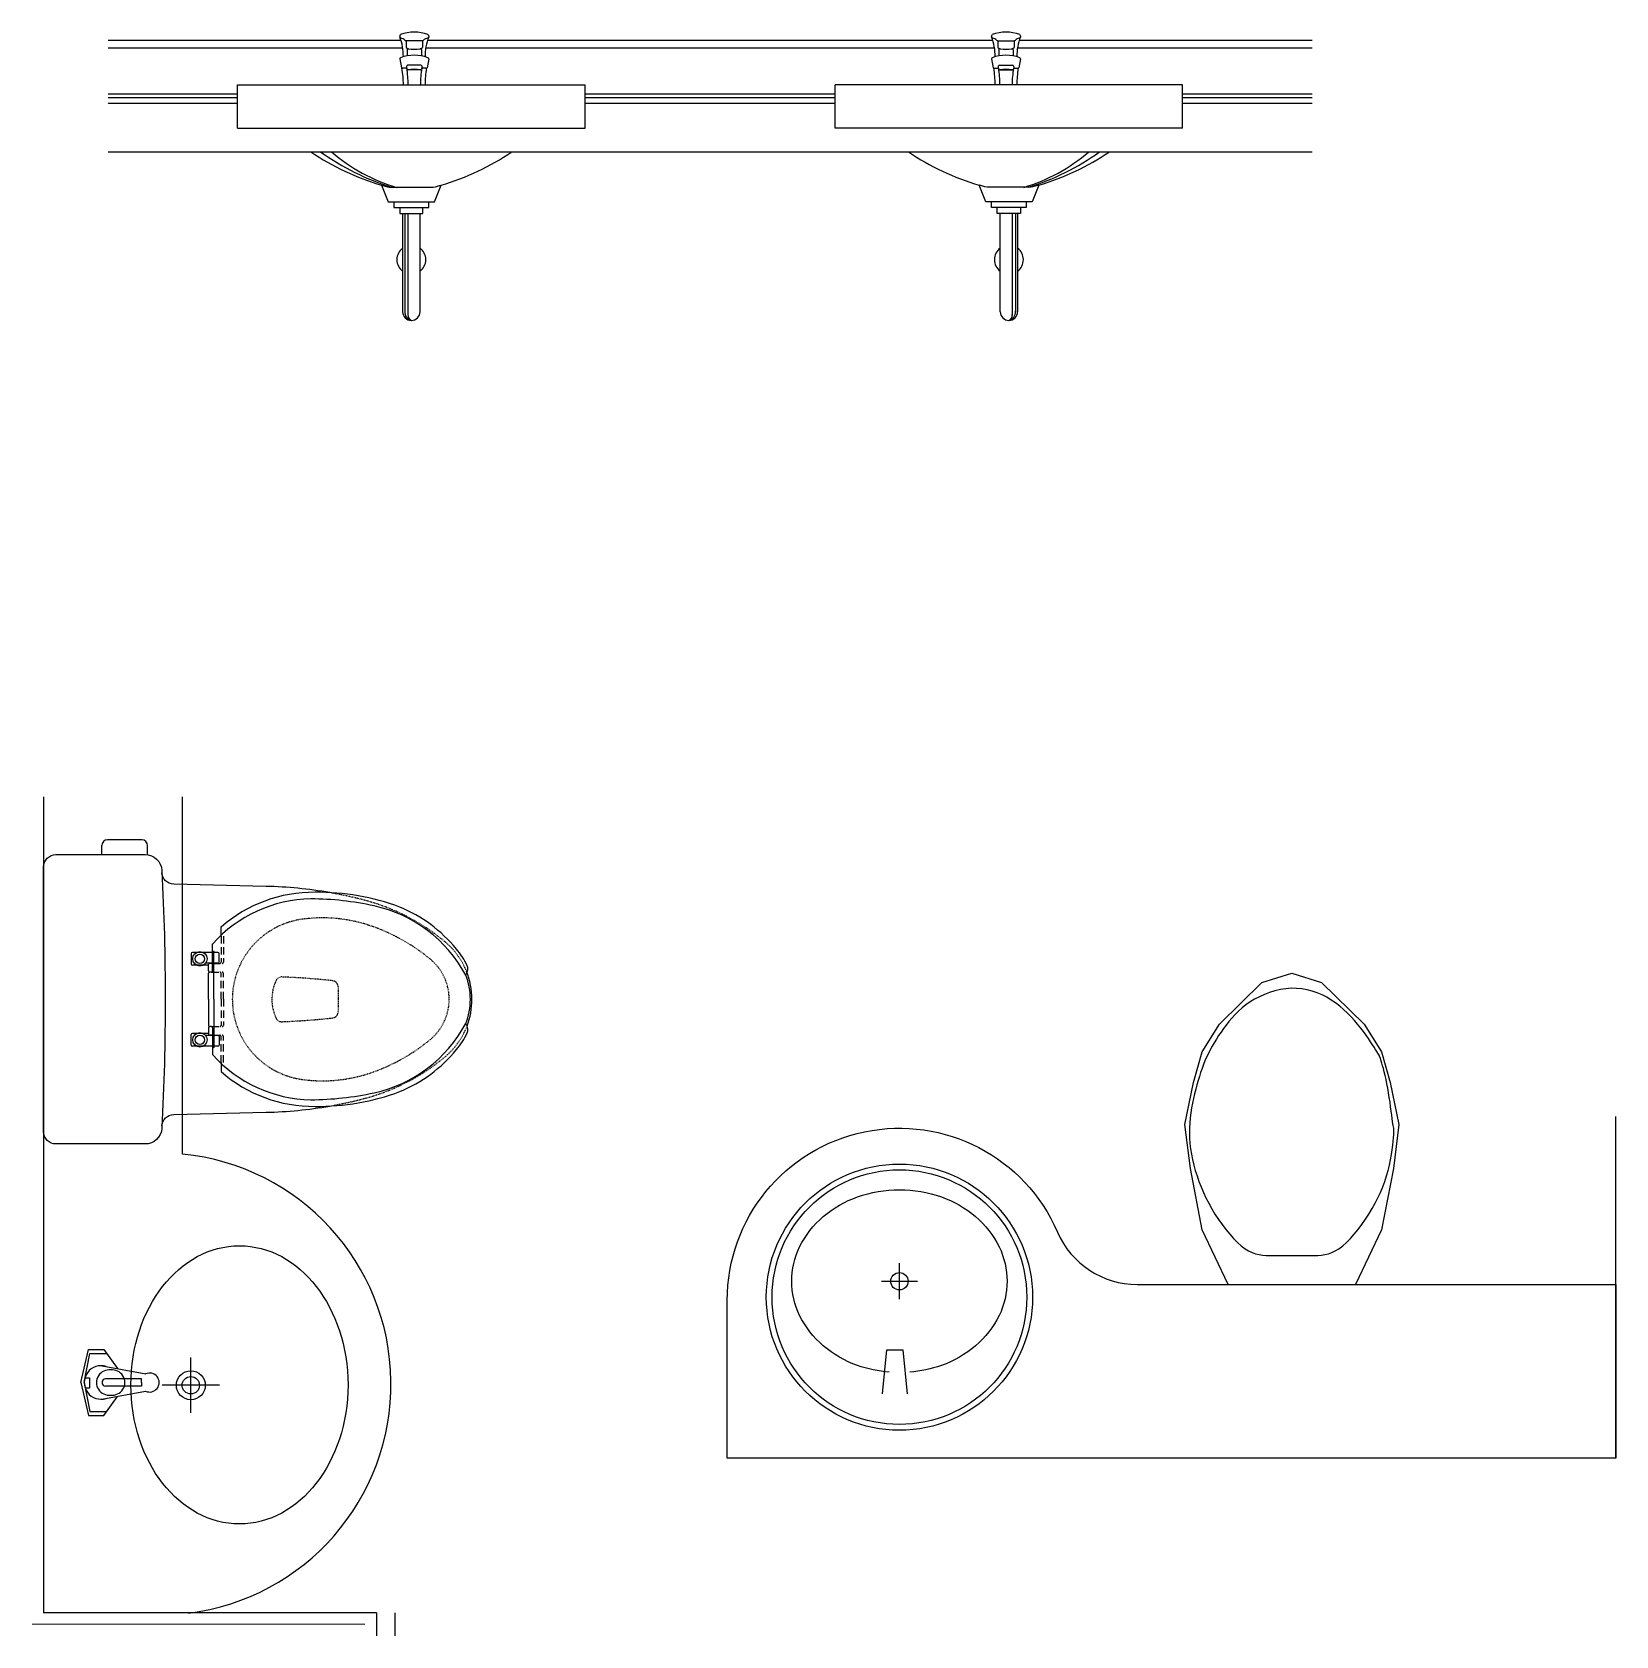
# Model space of a CAD drawing. Header units: inches. Extents: x -1249499 to 290957, y -589671 to 1013543.
# Drawn here: x -1124701 to -1121965, y 305779 to 308550 of the extents above; entities that cross this region are included whole.
import ezdxf

# ---------------------------------------------------------------- set-up
doc = ezdxf.new("R2010")
doc.units = ezdxf.units.IN
doc.header["$MEASUREMENT"] = 0
doc.linetypes.add('HIDDEN', pattern=[2, 1, -1])
doc.linetypes.add('HIDDENX2', pattern=[19.05, 12.7, -6.35])
for name, color, linetype in [('31', 54, 'Continuous'), ('4', 4, 'Continuous'), ('5', 5, 'Continuous'), ('6-FIN', 6, 'Continuous'), ('BRK', 31, 'Continuous'), ('C', 1, 'Continuous'), ('CERAMIC', 7, 'Continuous'), ('FAUCET', 4, 'Continuous'), ('HIDDEN', 8, 'HIDDEN'), ('TOILET', 6, 'Continuous'), ('마감', 7, 'Continuous'), ('바닥패턴', 8, 'Continuous')]:
    doc.layers.add(name, color=color, linetype=linetype)

msp = doc.modelspace()

# ---------------------------------------------------------------- linework, layer by layer
at = {"color": 0}
for p, q in [((-1123203.4, 306422.8), (-1123203.4, 306360.8)), ((-1123233.8, 306391.7), (-1123171.8, 306391.7)), ((-1122634.7, 306386.2), (-1122414.7, 306386.2)), ((-1123232, 306196.9), (-1123224.8, 306273.3)), ((-1123224.8, 306273.3), (-1123196.8, 306273.3)), ((-1123196.8, 306273.3), (-1123189.6, 306196.9))]:
    msp.add_line(p, q, dxfattribs=at)
msp.add_lwpolyline([(-1123500.3, 306086.2), (-1123500.3, 306358.7, -0.814354), (-1122929.7, 306476.7, 0.299212), (-1122792, 306386.2), (-1122634.7, 306386.2), (-1122679.7, 306480.5), (-1122700.1, 306586.5), (-1122709.7, 306662.3), (-1122694.7, 306735), (-1122679.7, 306787.9), (-1122649.7, 306836), (-1122576.5, 306907.9), (-1122524.7, 306923.9), (-1122473.5, 306907.7), (-1122399.7, 306836), (-1122369.7, 306787.9), (-1122354.7, 306735), (-1122339.7, 306662.3), (-1122349.3, 306586.5), (-1122369.7, 306480.5), (-1122414.7, 306386.2), (-1121964.9, 306386.2), (-1121964.9, 306086.2)], format="xyb", close=True, dxfattribs=at)
msp.add_lwpolyline([(-1122443.5, 306448), (-1122437, 306453), (-1122430.4, 306458.9), (-1122423.7, 306465.7), (-1122417, 306473.2), (-1122410.4, 306481.3), (-1122403.9, 306489.8), (-1122397.6, 306498.8), (-1122391.6, 306507.9), (-1122386.1, 306517.2), (-1122380.9, 306526.5), (-1122376.1, 306535.9), (-1122371.7, 306545.3), (-1122367.8, 306554.8), (-1122364.2, 306564.3), (-1122361.1, 306573.7), (-1122358.4, 306583.1), (-1122356.1, 306592.5), (-1122354.2, 306601.7), (-1122352.6, 306610.5), (-1122351.4, 306618.8), (-1122350.4, 306626.6), (-1122349.7, 306633.6), (-1122349.2, 306639.6), (-1122348.8, 306644.7), (-1122348.6, 306648.6), (-1122348.6, 306651.7), (-1122348.6, 306654.1), (-1122348.8, 306656.3), (-1122349.1, 306658.5), (-1122349.6, 306660.9), (-1122350.1, 306664), (-1122350.7, 306667.9), (-1122351.4, 306673), (-1122352.2, 306679), (-1122353.1, 306685.9), (-1122354.1, 306693.3), (-1122355.2, 306701.2), (-1122356.4, 306709.3), (-1122357.7, 306717.4), (-1122359.1, 306725.4), (-1122360.6, 306733), (-1122362.1, 306740.3), (-1122363.7, 306747.1), (-1122365.2, 306753.4), (-1122366.7, 306759.1), (-1122368.1, 306764.2), (-1122369.3, 306768.6), (-1122370.4, 306772.2), (-1122371.2, 306775.1), (-1122371.9, 306777.4), (-1122372.6, 306779.2), (-1122373.3, 306780.8), (-1122374.1, 306782.4), (-1122375.1, 306784.1), (-1122376.3, 306786.1), (-1122378, 306788.7), (-1122380, 306792), (-1122382.5, 306796), (-1122385.4, 306800.5), (-1122388.7, 306805.6), (-1122392.5, 306811.1), (-1122396.6, 306816.9), (-1122401, 306823), (-1122405.9, 306829.3), (-1122411.1, 306835.7), (-1122416.6, 306842.2), (-1122422.5, 306848.6), (-1122428.7, 306855), (-1122435.3, 306861.1), (-1122442.1, 306867), (-1122449.3, 306872.6), (-1122456.8, 306877.7), (-1122464.6, 306882.4), (-1122472.7, 306886.5), (-1122481.1, 306890.1), (-1122489.6, 306893), (-1122498.4, 306895.3), (-1122507.4, 306896.9), (-1122516.6, 306897.8), (-1122525.9, 306897.9), (-1122535.2, 306897.2), (-1122544.7, 306895.7), (-1122554, 306893.5), (-1122563.2, 306890.7), (-1122572.2, 306887.3), (-1122580.9, 306883.4), (-1122589.2, 306879), (-1122597, 306874.3), (-1122604.2, 306869.2), (-1122610.9, 306863.9), (-1122617.1, 306858.3), (-1122623, 306852.5), (-1122628.4, 306846.5), (-1122633.5, 306840.5), (-1122638.3, 306834.4), (-1122642.8, 306828.3), (-1122647.1, 306822.2), (-1122651.3, 306816.1), (-1122655.2, 306810), (-1122659, 306803.9), (-1122662.5, 306797.8), (-1122665.9, 306791.6), (-1122669.1, 306785.4), (-1122672.1, 306779), (-1122674.9, 306772.6), (-1122677.5, 306766), (-1122680, 306759.3), (-1122682.4, 306752.5), (-1122684.6, 306745.5), (-1122686.7, 306738.4), (-1122688.8, 306731), (-1122690.8, 306723.5), (-1122692.8, 306715.7), (-1122694.7, 306707.8), (-1122696.4, 306699.7), (-1122698, 306691.4), (-1122699.4, 306682.9), (-1122700.5, 306674.3), (-1122701.3, 306665.6), (-1122701.7, 306656.7), (-1122701.8, 306647.8), (-1122701.5, 306638.8), (-1122700.8, 306629.7), (-1122699.7, 306620.5), (-1122698.2, 306611.2), (-1122696.3, 306601.9), (-1122694.1, 306592.5), (-1122691.6, 306583.1), (-1122688.6, 306573.7), (-1122685.3, 306564.2), (-1122681.6, 306554.7), (-1122677.6, 306545.3), (-1122673.2, 306535.8), (-1122668.4, 306526.5), (-1122663.2, 306517.1), (-1122657.6, 306507.9), (-1122651.7, 306498.7), (-1122645.4, 306489.8), (-1122638.9, 306481.3), (-1122632.2, 306473.2), (-1122625.5, 306465.7), (-1122618.8, 306458.9), (-1122612.2, 306453), (-1122605.7, 306448), (-1122599.5, 306444.1), (-1122593.4, 306441.2), (-1122587.4, 306439.1), (-1122581.4, 306437.7), (-1122575.3, 306436.9), (-1122569, 306436.4), (-1122562.4, 306436.3), (-1122555.4, 306436.2), (-1122548.1, 306436.2), (-1122540.3, 306436.2), (-1122532.4, 306436.2), (-1122524.4, 306436.2), (-1122516.3, 306436.2), (-1122508.4, 306436.2), (-1122500.7, 306436.2), (-1122493.4, 306436.2), (-1122486.5, 306436.3), (-1122479.9, 306436.4), (-1122473.7, 306436.9), (-1122467.6, 306437.7), (-1122461.7, 306439.1), (-1122455.7, 306441.2), (-1122449.7, 306444.1)], close=True, dxfattribs=at)
msp.add_lwpolyline([(-1123220.5, 306234.5, -0.064435), (-1123275.3, 306246.2, -0.091719), (-1123334.3, 306280.1, -0.103599), (-1123375.2, 306332.7, -0.113912), (-1123388.8, 306391.8, -0.113912), (-1123375.2, 306451, -0.103599), (-1123334.3, 306503.5, -0.091719), (-1123275.3, 306537.4, -0.084785), (-1123202.8, 306549.8, -0.084785), (-1123130.3, 306537.4, -0.091719), (-1123071.3, 306503.5, -0.103599), (-1123030.4, 306451, -0.113912), (-1123016.8, 306391.8, -0.113912), (-1123030.4, 306332.7, -0.103599), (-1123071.3, 306280.1, -0.091719), (-1123130.3, 306246.2, -0.064435), (-1123185.1, 306234.5, -0.084785)], format="xyb", dxfattribs=at)
for centre, radius in [((-1123202.8, 306364.3), 230), ((-1123202.8, 306364.3), 220), ((-1123202.8, 306391.8), 15)]:
    msp.add_circle(centre, radius, dxfattribs=at)
at = {"layer": '31'}
for p, q in [((-1124569.9, 308536.3), (-1124064.1, 308536.3)), ((-1124569.9, 308523.3), (-1124061, 308523.3)), ((-1124021.2, 308523.3), (-1123038.6, 308523.3)), ((-1124018.1, 308536.3), (-1123041.7, 308536.3)), ((-1122998.8, 308523.3), (-1122489.9, 308523.3)), ((-1122995.7, 308536.3), (-1122489.9, 308536.3)), ((-1124569.9, 308443.3), (-1124346.2, 308443.3)), ((-1123746, 308443.3), (-1123313.8, 308443.3)), ((-1122713.6, 308443.3), (-1122489.9, 308443.3)), ((-1124569.9, 308343.3), (-1122489.9, 308343.3))]:
    msp.add_line(p, q, dxfattribs=at)
at = {"layer": '4'}
for p, q in [((-1124066.1, 308543.9), (-1124066.1, 308542)), ((-1124016.1, 308543.9), (-1124016.1, 308542)), ((-1123043.7, 308543.9), (-1123043.7, 308542)), ((-1122993.7, 308543.9), (-1122993.7, 308542)), ((-1124026.9, 308535.3), (-1124055.2, 308535.3)), ((-1124055.2, 308535.3), (-1124055.2, 308523.8)), ((-1124053.6, 308519.4), (-1124053.6, 308509)), ((-1124028.6, 308519.4), (-1124028.6, 308509)), ((-1124026.9, 308535.3), (-1124026.9, 308523.8)), ((-1123032.8, 308535.3), (-1123032.8, 308523.8)), ((-1123032.8, 308535.3), (-1123004.5, 308535.3)), ((-1123031.2, 308519.4), (-1123031.2, 308509)), ((-1123006.2, 308519.4), (-1123006.2, 308509)), ((-1123004.5, 308535.3), (-1123004.5, 308523.8)), ((-1124066.1, 308503.9), (-1124063.3, 308488.7)), ((-1124054.1, 308487.8), (-1124060.9, 308487.8)), ((-1124054.6, 308490.4), (-1124053.8, 308486.4)), ((-1124029.6, 308492.8), (-1124052.6, 308492.8)), ((-1124030.3, 308484.8), (-1124051.9, 308484.8)), ((-1124027.6, 308490.4), (-1124028.3, 308486.4)), ((-1124021.3, 308487.8), (-1124028.1, 308487.8)), ((-1124016.1, 308503.9), (-1124018.8, 308488.7)), ((-1123043.7, 308503.9), (-1123040.9, 308488.7)), ((-1123038.5, 308487.8), (-1123031.7, 308487.8)), ((-1123032.2, 308490.4), (-1123031.4, 308486.4)), ((-1123030.2, 308492.8), (-1123007.2, 308492.8)), ((-1123029.5, 308484.8), (-1123007.9, 308484.8)), ((-1123005.2, 308490.4), (-1123005.9, 308486.4)), ((-1123005.7, 308487.8), (-1122998.9, 308487.8)), ((-1122993.7, 308503.9), (-1122996.5, 308488.7)), ((-1124346.2, 308459.3), (-1123746, 308459.3)), ((-1124346.2, 308384.3), (-1124346.2, 308459.3)), ((-1123746, 308384.3), (-1123746, 308459.3)), ((-1122713.6, 308459.3), (-1123313.8, 308459.3)), ((-1123313.8, 308384.3), (-1123313.8, 308459.3)), ((-1122713.6, 308384.3), (-1122713.6, 308459.3)), ((-1124346.2, 308384.3), (-1123746, 308384.3)), ((-1122713.6, 308384.3), (-1123313.8, 308384.3)), ((-1124097.6, 308285.8), (-1124086.1, 308257)), ((-1124006.1, 308257), (-1123994.6, 308285.8)), ((-1123053.7, 308257), (-1123065.2, 308285.8)), ((-1122962.2, 308285.8), (-1122973.7, 308257)), ((-1124086.1, 308257), (-1124076.1, 308257)), ((-1124076.1, 308257), (-1124076.1, 308247)), ((-1124076.1, 308257), (-1124016.1, 308257)), ((-1124076.1, 308247), (-1124066.1, 308247)), ((-1124066.1, 308247), (-1124066.1, 308237)), ((-1124066.1, 308247), (-1124026.1, 308247)), ((-1124066.1, 308237), (-1124061.1, 308237)), ((-1124061.1, 308237), (-1124061.1, 308177)), ((-1124061.1, 308237), (-1124031.1, 308237)), ((-1124031.1, 308177), (-1124031.1, 308237)), ((-1124031.1, 308237), (-1124026.1, 308237)), ((-1124026.1, 308247), (-1124016.1, 308247)), ((-1124026.1, 308237), (-1124026.1, 308247)), ((-1124016.1, 308257), (-1124006.1, 308257)), ((-1124016.1, 308247), (-1124016.1, 308257)), ((-1123043.7, 308257), (-1123053.7, 308257)), ((-1122983.7, 308257), (-1123043.7, 308257)), ((-1123043.7, 308247), (-1123043.7, 308257)), ((-1123033.7, 308247), (-1123043.7, 308247)), ((-1122993.7, 308247), (-1123033.7, 308247)), ((-1123033.7, 308237), (-1123033.7, 308247)), ((-1123028.7, 308237), (-1123033.7, 308237)), ((-1123028.7, 308177), (-1123028.7, 308237)), ((-1122998.7, 308237), (-1123028.7, 308237)), ((-1122998.7, 308237), (-1122998.7, 308177)), ((-1122993.7, 308237), (-1122998.7, 308237)), ((-1122983.7, 308247), (-1122993.7, 308247)), ((-1122993.7, 308247), (-1122993.7, 308237)), ((-1122983.7, 308257), (-1122983.7, 308247)), ((-1122973.7, 308257), (-1122983.7, 308257)), ((-1124061.1, 308137), (-1124061.1, 308067)), ((-1124031.1, 308067), (-1124031.1, 308137)), ((-1123028.7, 308067), (-1123028.7, 308137)), ((-1122998.7, 308137), (-1122998.7, 308067))]:
    msp.add_line(p, q, dxfattribs=at)
for points in [[(-1124097.6, 308285.8, 0.003804), (-1124091.3, 308284, 0.066661), (-1124076.1, 308282), (-1124046.1, 308282), (-1124016.1, 308282, 0.066661), (-1124000.8, 308284, 0.003804), (-1123994.6, 308285.8, 0.013547)], [(-1122962.2, 308285.8, -0.003804), (-1122968.4, 308284, -0.066661), (-1122983.7, 308282), (-1123013.7, 308282), (-1123043.7, 308282, -0.066661), (-1123058.9, 308284, -0.003804), (-1123065.2, 308285.8, -0.013547)], [(-1124061.1, 308177), (-1124061.1, 308137, 1)], [(-1122998.7, 308177), (-1122998.7, 308137, -1)]]:
    msp.add_lwpolyline(points, format="xyb", dxfattribs=at)
for points in [[(-1124031.1, 308137), (-1124031.1, 308177)], [(-1123028.7, 308137), (-1123028.7, 308177)]]:
    msp.add_lwpolyline(points, dxfattribs=at)
for centre, radius, start, end in [((-1124064.1, 308543.9), 2, 111.4125, 180), ((-1124150.1, 308509), 90.2, 359.0181, 21.4285), ((-1124064.1, 308542), 2, 180, 258.7328), ((-1124041.1, 308485.3), 65, 68.5875, 111.4125), ((-1124067.5, 308525), 15.3, 45.0716, 78.7328), ((-1124014.7, 308525), 15.3, 101.2672, 134.9284), ((-1123932.1, 308509), 90.2, 158.5715, 180.9819), ((-1124018.1, 308542), 2, 281.2672, 0), ((-1124018.1, 308543.9), 2, 0, 68.5875), ((-1123041.7, 308543.9), 2, 111.4125, 180), ((-1123041.7, 308542), 2, 180, 258.7328), ((-1123127.7, 308509), 90.2, 359.0181, 21.4285), ((-1123018.7, 308485.3), 65, 68.5875, 111.4125), ((-1123045.1, 308525), 15.3, 45.0716, 78.7328), ((-1122992.3, 308525), 15.3, 101.2672, 134.9284), ((-1122909.7, 308509), 90.2, 158.5715, 180.9819), ((-1122995.7, 308542), 2, 281.2672, 0), ((-1122995.7, 308543.9), 2, 0, 68.5875), ((-1124055.2, 308537.3), 2, 225.0716, 270), ((-1124050.4, 308527.4), 6.01, 216.4091, 261.3101), ((-1124051.6, 308519.4), 2, 80.9589, 180), ((-1124041.1, 308585.6), 65, 260.9589, 279.0411), ((-1124031.8, 308527.4), 6.01, 278.6899, 323.5909), ((-1124030.6, 308519.4), 2, 0, 99.0411), ((-1124026.9, 308537.3), 2, 270, 314.9284), ((-1123032.8, 308537.3), 2, 225.0716, 270), ((-1123028, 308527.4), 6.01, 216.4091, 261.3101), ((-1123029.2, 308519.4), 2, 80.9589, 180), ((-1123018.7, 308585.6), 65, 260.9589, 279.0411), ((-1123009.4, 308527.4), 6.01, 278.6899, 323.5909), ((-1123008.2, 308519.4), 2, 0, 99.0411), ((-1123004.5, 308537.3), 2, 270, 314.9284), ((-1124064.1, 308503.9), 2, 111.4125, 180), ((-1124041.1, 308445.3), 65, 68.5875, 111.4125), ((-1124061.5, 308489.6), 2, 207.0896, 289.1999), ((-1124207.5, 308461.3), 147.6, 359.2063, 10.3275), ((-1124052.6, 308490.8), 2, 90, 190.3172), ((-1124051.9, 308486.8), 2, 190.3172, 270), ((-1124041.1, 308439.5), 46.5, 76.5992, 103.4008), ((-1124030.3, 308486.8), 2, 270, 349.6828), ((-1124029.6, 308490.8), 2, 349.6828, 90), ((-1123874.7, 308461.3), 147.6, 169.6725, 180.7937), ((-1124020.6, 308489.6), 2, 250.8001, 332.9104), ((-1124018.1, 308503.9), 2, 0, 68.5875), ((-1123041.7, 308503.9), 2, 111.4125, 180), ((-1123018.7, 308445.3), 65, 68.5875, 111.4125), ((-1123039.1, 308489.6), 2, 207.0896, 289.1999), ((-1123185.1, 308461.3), 147.6, 359.2063, 10.3275), ((-1123030.2, 308490.8), 2, 90, 190.3172), ((-1123029.5, 308486.8), 2, 190.3172, 270), ((-1123018.7, 308439.5), 46.5, 76.5992, 103.4008), ((-1123007.9, 308486.8), 2, 270, 349.6828), ((-1123007.2, 308490.8), 2, 349.6828, 90), ((-1122852.3, 308461.3), 147.6, 169.6725, 180.7937), ((-1122998.2, 308489.6), 2, 250.8001, 332.9104), ((-1122995.7, 308503.9), 2, 0, 68.5875), ((-1123978.8, 308696.6), 427.6, 235.7101, 253.873), ((-1124113.3, 308696.6), 427.6, 286.127, 304.2899), ((-1122946.4, 308696.6), 427.6, 235.7101, 253.873), ((-1123081, 308696.6), 427.6, 286.127, 304.2899), ((-1124046.1, 308157), 25, 126.8699, 233.1301), ((-1124046.1, 308157), 25, 306.8699, 53.1301), ((-1123013.7, 308157), 25, 126.8699, 233.1301), ((-1123013.7, 308157), 25, 306.8699, 53.1301), ((-1124046.1, 308067), 15, 180, 0), ((-1123013.7, 308067), 15, 180, 0)]:
    msp.add_arc(centre, radius, start, end, dxfattribs=at)
at = {"layer": '5'}
for p, q in [((-1124569.9, 308437.3), (-1124346.2, 308437.3)), ((-1123746, 308437.3), (-1123313.8, 308437.3)), ((-1122713.6, 308437.3), (-1122489.9, 308437.3)), ((-1124569.9, 308427.3), (-1124346.2, 308427.3)), ((-1123746, 308427.3), (-1123313.8, 308427.3)), ((-1122713.6, 308427.3), (-1122489.9, 308427.3)), ((-1124057.4, 308237), (-1124057.4, 308177)), ((-1124051.9, 308237), (-1124051.9, 308177)), ((-1123007.9, 308237), (-1123007.9, 308177)), ((-1123002.4, 308237), (-1123002.4, 308177)), ((-1124057.4, 308137), (-1124057.4, 308067)), ((-1124051.9, 308137), (-1124051.9, 308061.3)), ((-1123007.9, 308137), (-1123007.9, 308061.3)), ((-1123002.4, 308137), (-1123002.4, 308067))]:
    msp.add_line(p, q, dxfattribs=at)
for points in [[(-1124057.4, 308177), (-1124057.4, 308137, 1)], [(-1124051.9, 308177), (-1124051.9, 308137, 1)], [(-1123007.9, 308177), (-1123007.9, 308137, -1)], [(-1123002.4, 308177), (-1123002.4, 308137, -1)]]:
    msp.add_lwpolyline(points, format="xyb", dxfattribs=at)
for centre, radius, start, end in [((-1124199.3, 308461.3), 147.6, 359.2063, 10.3275), ((-1123882.8, 308461.3), 147.6, 169.6725, 180.7937), ((-1123176.9, 308461.3), 147.6, 359.2063, 10.3275), ((-1122860.4, 308461.3), 147.6, 169.6725, 180.7937), ((-1123953.6, 308690.8), 427.6, 234.3527, 252.889), ((-1123982.9, 308577.9), 309.1, 229.3962, 253.2502), ((-1123076.9, 308577.9), 309.1, 286.7498, 310.6038), ((-1123106.2, 308690.8), 427.6, 287.111, 305.6473), ((-1124042.4, 308066.5), 15, 175.0268, 255.8409), ((-1123017.4, 308066.5), 15, 284.1591, 4.9732), ((-1124040.8, 308061.7), 11.1, 177.9669, 241.7661), ((-1123018.9, 308061.7), 11.1, 298.2339, 2.0331)]:
    msp.add_arc(centre, radius, start, end, dxfattribs=at)
at = {"layer": '6-FIN', "color": 8}
for p, q in [((-1124106.3, 305818.9), (-1124106.3, 305778.9)), ((-1124074.6, 305818.9), (-1124074.6, 305778.9))]:
    msp.add_line(p, q, dxfattribs=at)
at = {"layer": 'BRK', "color": 5}
for p in [(-1124681.4, 307228.9), (-1124106.3, 305818.9)]:
    msp.add_line(p, (-1124681.4, 305818.9), dxfattribs=at)
at = {"layer": 'C'}
for p, q in [((-1124427.1, 306164.1), (-1124427.1, 306259.9)), ((-1124377.4, 306212), (-1124476.8, 306212)), ((-1124442.9, 306212), (-1124462.1, 306212))]:
    msp.add_line(p, q, dxfattribs=at)
for radius in [25, 15]:
    msp.add_circle((-1124427.1, 306212), radius, dxfattribs=at)
at = {"layer": 'CERAMIC', "color": 7, "linetype": 'Continuous'}
msp.add_lwpolyline([(-1124471.4, 306878.9, -0.013151), (-1124477.2, 306656.3, -0.39889), (-1124506.2, 306628.9), (-1124660.4, 306628.9, -0.414214), (-1124681.4, 306649.9), (-1124681.4, 306878.9), (-1124681.4, 307107.9, -0.414214), (-1124660.4, 307128.9), (-1124506.2, 307128.9, -0.39889), (-1124477.2, 307101.4, -0.013151)], format="xyb", close=True, dxfattribs=at)
for points in [[(-1124187.2, 307063.3, 0.038164), (-1124297.1, 307074.1), (-1124456.5, 307077.7, -0.392545), (-1124477, 307097.6)], [(-1123949.9, 306832.7, 0.091535), (-1123941.4, 306878.9, 0.096302), (-1123950.8, 306927.3)], [(-1124477, 306660.1, -0.392545), (-1124456.5, 306680), (-1124297.1, 306683.7, 0.038164), (-1124187.2, 306694.4, 0.038164)]]:
    msp.add_lwpolyline(points, format="xyb", dxfattribs=at)
for centre in [(-1124411.4, 306948.9), (-1124411.4, 306808.9)]:
    msp.add_circle(centre, 8, dxfattribs=at)
at = {"layer": 'FAUCET'}
for p, q in [((-1124511.8, 307154.5), (-1124571, 307154.5)), ((-1124581, 307128.9), (-1124581, 307144.5)), ((-1124501.8, 307128.9), (-1124501.8, 307144.5))]:
    msp.add_line(p, q, dxfattribs=at)
at = {"layer": 'FAUCET', "color": 4}
for p, q in [((-1124374.9, 306987.9), (-1124374.9, 307003.9)), ((-1124380.4, 306959.9), (-1124424.4, 306959.9)), ((-1124389.4, 306927.9), (-1124389.4, 306974.9)), ((-1124426.4, 306957.9), (-1124426.4, 306939.9)), ((-1124396.4, 306937.9), (-1124424.4, 306937.9)), ((-1124380.4, 306941.4), (-1124401.4, 306941.4)), ((-1124396.4, 306927.9), (-1124396.4, 306938.9)), ((-1124390.4, 306940.9), (-1124394.4, 306940.9)), ((-1124378.4, 306943.4), (-1124378.4, 306957.9)), ((-1124396.4, 306878.9), (-1124396.4, 306923.9)), ((-1124391.4, 306925.9), (-1124394.4, 306925.9)), ((-1124396.4, 306878.9), (-1124396.4, 306833.9)), ((-1124396.4, 306829.9), (-1124396.4, 306818.9)), ((-1124391.4, 306831.9), (-1124394.4, 306831.9)), ((-1124389.4, 306829.9), (-1124389.4, 306782.9)), ((-1124426.4, 306799.9), (-1124426.4, 306817.9)), ((-1124396.4, 306819.9), (-1124424.4, 306819.9)), ((-1124380.4, 306797.9), (-1124424.4, 306797.9)), ((-1124380.4, 306816.4), (-1124401.4, 306816.4)), ((-1124390.4, 306816.9), (-1124394.4, 306816.9)), ((-1124378.4, 306814.4), (-1124378.4, 306799.9)), ((-1124374.9, 306769.9), (-1124374.9, 306753.9))]:
    msp.add_line(p, q, dxfattribs=at)
for points in [[(-1124387.4, 306961.5, -0.2892), (-1124386.7, 306962.5, -0.2892)], [(-1124387.4, 306796.3, 0.2892), (-1124386.7, 306795.2, 0.2892)]]:
    msp.add_lwpolyline(points, format="xyb", dxfattribs=at)
for points in [[(-1124387.4, 306878.9), (-1124387.4, 306961.5)], [(-1124387.4, 306878.9), (-1124387.4, 306796.2)]]:
    msp.add_lwpolyline(points, dxfattribs=at)
for centre, radius in [((-1124411.4, 306948.9), 12.5), ((-1124411.4, 306948.9), 8), ((-1124411.4, 306808.9), 12.5), ((-1124411.4, 306808.9), 8)]:
    msp.add_circle(centre, radius, dxfattribs=at)
at = {"layer": 'FAUCET'}
for centre, start, end in [((-1124571, 307144.5), 90, 180), ((-1124511.8, 307144.5), 0, 90)]:
    msp.add_arc(centre, 10, start, end, dxfattribs=at)
at = {"layer": 'FAUCET', "color": 4}
for centre, radius, start, end in [((-1124215.5, 306818.7), 233.7, 91.0105, 138.0665), ((-1124214.7, 306820.1), 243.7, 89.4544, 131.0842), ((-1124222.1, 306528), 524.4, 77.7168, 89.7292), ((-1124208.7, 306652.8), 411.1, 69.6746, 90.5136), ((-1124161, 306808.8), 237, 28.2148, 77.7074), ((-1124163.4, 306805.1), 252.8, 39.4678, 67.3174), ((-1124424.4, 306957.9), 2, 90, 180), ((-1124380.4, 306957.9), 2, 0, 90), ((-1124072.7, 306877.3), 136.9, 25.839, 40.2584), ((-1124424.4, 306939.9), 2, 180, 270), ((-1124394.4, 306938.9), 2, 90, 180), ((-1124380.4, 306943.4), 2, 270, 0), ((-1123959.6, 306932.1), 11.2, 350.3636, 25.839), ((-1124394.4, 306927.9), 2, 180, 270), ((-1124394.4, 306923.9), 2, 90, 180), ((-1124391.4, 306927.9), 2, 270, 0), ((-1123969.8, 306933.1), 21.4, 325.1607, 352.1966), ((-1124054.3, 306879.6), 110.2, 359.5952, 21.9734), ((-1124054.3, 306878.1), 110.2, 338.0266, 0.4048), ((-1124394.4, 306833.9), 2, 180, 270), ((-1124394.4, 306829.9), 2, 90, 180), ((-1124391.4, 306829.9), 2, 0, 90), ((-1124161, 306948.9), 237, 282.2926, 331.7852), ((-1124072.7, 306880.4), 136.9, 319.7416, 334.161), ((-1123969.8, 306824.6), 21.4, 7.8034, 34.8393), ((-1123959.6, 306825.7), 11.2, 334.161, 9.6364), ((-1124424.4, 306817.9), 2, 90, 180), ((-1124424.4, 306799.9), 2, 180, 270), ((-1124394.4, 306818.9), 2, 180, 270), ((-1124380.4, 306814.4), 2, 0, 90), ((-1124380.4, 306799.9), 2, 270, 0), ((-1124215.5, 306939.1), 233.7, 221.9335, 268.9895), ((-1124163.4, 306952.6), 252.8, 292.6826, 320.5322), ((-1124214.7, 306937.6), 243.7, 228.9158, 270.5456), ((-1124222.1, 307229.8), 524.4, 270.2708, 282.2832), ((-1124208.7, 307105), 411.1, 269.4864, 290.3254)]:
    msp.add_arc(centre, radius, start, end, dxfattribs=at)
at = {"layer": 'HIDDEN', "color": 8, "linetype": 'HIDDENX2'}
for p, q in [((-1124374.9, 306987.9), (-1124374.9, 306942.9)), ((-1124370.9, 306987.9), (-1124370.9, 306942.9)), ((-1124390.4, 306940.9), (-1124372.9, 306940.9)), ((-1124391.4, 306925.9), (-1124372.9, 306925.9)), ((-1124374.9, 306878.9), (-1124374.9, 306923.9)), ((-1124370.9, 306878.9), (-1124370.9, 306923.9)), ((-1124374.9, 306878.9), (-1124374.9, 306833.9)), ((-1124370.9, 306878.9), (-1124370.9, 306833.9)), ((-1124391.4, 306831.9), (-1124372.9, 306831.9)), ((-1124390.4, 306816.9), (-1124372.9, 306816.9)), ((-1124374.9, 306769.9), (-1124374.9, 306814.9)), ((-1124370.9, 306769.9), (-1124370.9, 306814.9))]:
    msp.add_line(p, q, dxfattribs=at)
at = {"layer": 'HIDDEN', "color": 8, "linetype": 'HIDDEN'}
for points in [[(-1123951, 306928, 0.122348), (-1123987.9, 306978.3, 0.109473), (-1124127.2, 307050.2, 0.020393), (-1124184.9, 307062.9)], [(-1124181.3, 306695.5, 0.019119), (-1124127.2, 306707.6, 0.109473), (-1123987.9, 306779.5, 0.123496), (-1123950.8, 306830.3)]]:
    msp.add_lwpolyline(points, format="xyb", dxfattribs=at)
for points in [[(-1123980.7, 306878.9, -0.222612), (-1124013.1, 306809.7, -0.094476), (-1124118.9, 306751, -0.113421), (-1124234.3, 306740.4, -0.375516), (-1124355.4, 306878.9, -0.375516), (-1124234.3, 307017.3, -0.113421), (-1124118.9, 307006.7, -0.094476), (-1124013.1, 306948, -0.222612)], [(-1124172.8, 306878.9), (-1124172.8, 306857, -0.383073), (-1124182, 306846.7, -0.016813), (-1124269.9, 306840.2, -0.303353), (-1124279.8, 306846.2, -0.108652), (-1124287, 306878.9, -0.108652), (-1124279.8, 306911.5, -0.303353), (-1124269.9, 306917.5, -0.016813), (-1124182, 306911, -0.383073), (-1124172.8, 306900.7)]]:
    msp.add_lwpolyline(points, format="xyb", close=True, dxfattribs=at)
msp.add_arc((-1124376.9, 306942.9), 2, 270, 0, dxfattribs=at)
at = {"layer": 'HIDDEN', "color": 8, "linetype": 'HIDDENX2'}
for centre, start, end in [((-1124372.9, 306942.9), 270, 0), ((-1124376.9, 306923.9), 0, 90), ((-1124372.9, 306923.9), 0, 90), ((-1124376.9, 306833.9), 270, 0), ((-1124372.9, 306833.9), 270, 0), ((-1124376.9, 306814.9), 0, 90), ((-1124372.9, 306814.9), 0, 90)]:
    msp.add_arc(centre, 2, start, end, dxfattribs=at)
at = {"layer": 'TOILET', "ltscale": 1.7}
msp.add_line((-1124441.3, 306611.4), (-1124441.3, 307228.9), dxfattribs=at)
at = {"layer": 'TOILET', "color": 1}
for p, q in [((-1124617.2, 306216.7), (-1124604.1, 306273.7)), ((-1124611.1, 306216.7), (-1124601.5, 306266.7)), ((-1124604.1, 306273.7), (-1124577.6, 306273.7)), ((-1124601.5, 306266.7), (-1124572.6, 306266.7)), ((-1124577.6, 306273.7), (-1124553.9, 306240.7)), ((-1124580.5, 306245.7), (-1124505.1, 306231.6)), ((-1124617.2, 306216.7), (-1124604.1, 306159.7)), ((-1124611.1, 306216.7), (-1124601.5, 306166.7)), ((-1124609.5, 306224.9), (-1124602.3, 306224.9)), ((-1124602.3, 306224.9), (-1124602.3, 306207.2)), ((-1124512.2, 306223), (-1124574.3, 306223)), ((-1124512.2, 306216.7), (-1124512.2, 306223)), ((-1124512.2, 306216.7), (-1124512.2, 306210.5)), ((-1124602.3, 306207.2), (-1124609.4, 306207.2)), ((-1124580.6, 306188), (-1124505.2, 306201.9)), ((-1124577.6, 306159.7), (-1124553.9, 306192.7)), ((-1124512.2, 306210.5), (-1124574.3, 306210.5)), ((-1124604.1, 306159.7), (-1124577.6, 306159.7)), ((-1124601.5, 306166.7), (-1124572.6, 306166.7))]:
    msp.add_line(p, q, dxfattribs=at)
at = {"layer": 'TOILET', "ltscale": 1.7}
msp.add_arc((-1124480.3, 306214.3), 399, 277.0521, 84.3928, dxfattribs=at)
at = {"layer": 'TOILET', "color": 1}
for centre, radius, start, end in [((-1124582.2, 306216.8), 28.9, 72.1871, 287.9304), ((-1124568.2, 306216.7), 21.9, 83.1079, 276.8921), ((-1124563, 306216.7), 21.9, 263.1079, 96.8921), ((-1124574.3, 306216.7), 6.24, 90, 270), ((-1124498.2, 306216.7), 16.4, 244.8391, 115.0748)]:
    msp.add_arc(centre, radius, start, end, dxfattribs=at)
at = {"layer": 'TOILET', "ltscale": 1.7}
msp.add_ellipse((-1124343.1, 306212.7), major_axis=(0, 240.4), ratio=0.780391, dxfattribs=at)
at = {"layer": '마감'}
msp.add_line((-1121964.9, 306086.2), (-1121964.9, 306676.2), dxfattribs=at)
at = {"layer": '바닥패턴', "color": 0, "lineweight": 0, "ltscale": 1.7}
msp.add_line((-1124126.3, 305798.9), (-1124701.4, 305798.9), dxfattribs=at)

doc.saveas('drawing.dxf')
